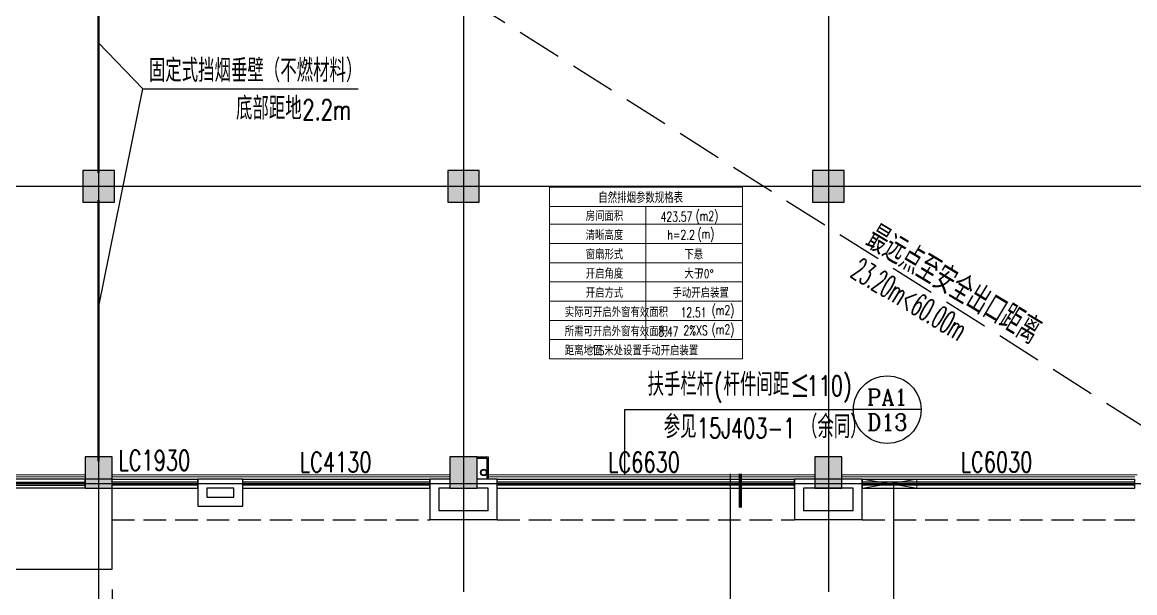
# Model space of a CAD drawing. Extents: x 1738711 to 2346805, y 1189731 to 2516152.
# Drawn here: x 1973497 to 1998192, y 1683605 to 1696268 of the extents above; entities that cross this region are included whole.
import ezdxf
from ezdxf.enums import TextEntityAlignment as Align

# ---------------------------------------------------------------- set-up
doc = ezdxf.new("R2010")
doc.units = 0
doc.header["$LTSCALE"] = 1000
doc.header["$MEASUREMENT"] = 0
doc.linetypes.add('DASH', pattern=[0.35, 0.25, -0.1])
doc.linetypes.add('复件 140224通州运河二期售楼部条件图_t3$0$X-ME SHAFT SH$0$X-B2$0$WATER_LINE', pattern=[0])
for name, color, linetype, lineweight in [('_0', 7, 'Continuous', 25), ('H_Z', 4, 'Continuous', 13), ('栏杆', 6, 'Continuous', 15)]:
    doc.layers.add(name, color=color, linetype=linetype, lineweight=lineweight)
for name, color, linetype in [('A-Detl-Thin', 1, 'Continuous'), ('COLUMN', 9, 'Continuous'), ('DIM_IDEN', 3, 'Continuous'), ('DIM_LEAD', 3, 'Continuous'), ('DOTE', 1, 'Continuous'), ('PUB_DIM', 3, 'Continuous'), ('PUB_HATCH', 8, 'Continuous'), ('PUB_TEXT', 7, 'Continuous'), ('WALL', 40, 'Continuous'), ('WINDOW', 144, 'Continuous'), ('WINDOW_TEXT', 7, 'Continuous'), ('YS', 6, 'Continuous'), ('文字', 6, 'Continuous'), ('疏散距离', 211, 'DASH'), ('看线', 8, 'Continuous'), ('面层', 6, 'Continuous')]:
    doc.layers.add(name, color=color, linetype=linetype)
doc.styles.add('_TCH_DIM', font='SIMPLEX', dxfattribs={"bigfont": 'GBCBIG'})
doc.styles.add('_TCH_DIM_T3', font='SIMPLEX', dxfattribs={"width": 0.705882, "bigfont": 'GBCBIG'})
doc.styles.add('_TCH_LABEL', font='COMPLEX', dxfattribs={"bigfont": 'GBCBIG'})
doc.styles.add('_TCH_WINDOW', font='SIMPLEX', dxfattribs={"height": 3.5, "bigfont": 'GBCBIG'})
doc.styles.add('HZ', font='rs', dxfattribs={"bigfont": 'hztxt'})
doc.styles.get("Standard").update_dxf_attribs({"font": 'gbenor.shx', "bigfont": 'gbcbig.shx'})
doc.styles.add('黑体', font='simhei_0.ttf', dxfattribs={"width": 0.9})
doc.dimstyles.new('_TCH_ARCH&&150', dxfattribs={"dimtxt": 446.25, "dimasz": 150, "dimexe": 375, "dimexo": 450, "dimgap": 189.375, "dimtad": 1, "dimdec": 0, "dimzin": 0, "dimdsep": 46, "dimtxsty": '_TCH_DIM_T3', "dimblk": 'ARCHTICK', "dimcen": 0.09, "dimclrt": 7, "dimazin": 2, "dimtfac": 1, "dimtdec": 0, "dimtix": 1, "dimtmove": 2, "dimatfit": 3, "dimfxl": 1, "dimtolj": 1, "dimtzin": 0, "dimarcsym": 0})

# ---------------------------------------------------------------- blocks, each defined once
blk = doc.blocks.new('A$C68B42598')
at = {"layer": 'YS'}
for radius in [70, 60]:
    blk.add_circle((70, 70), radius, dxfattribs=at)
blk = doc.blocks.new('hreahaerheh')
at = {"layer": 'YS'}
blk.add_blockref('A$C68B42598', (1974065, 1888439), dxfattribs=at)
blk = doc.blocks.new('jtrsjhtrh')
at = {"layer": 'A-Detl-Thin', "const_width": 20}
blk.add_lwpolyline([(397699, 368025), (397899, 368025), (397899, 366825), (397699, 366825)], close=True, dxfattribs=at)
for points in [[(397899, 366825), (397699, 368025)], [(397699, 366825), (397899, 368025)]]:
    blk.add_lwpolyline(points, dxfattribs=at)
blk = doc.blocks.new('_ArchTick')
at = {"color": 0, "linetype": 'ByBlock', "const_width": 0.4}
blk.add_lwpolyline([(-0.5, -0.5), (0.5, 0.5)], dxfattribs=at)
blk = doc.blocks.new('*D3322')
at = {"layer": 'Defpoints', "color": 0, "transparency": 16777216}
for p in [(1967092, 1684125), (1975192, 1684125), (1975192, 1682694)]:
    blk.add_point(p, dxfattribs=at)
at = {"layer": 'PUB_DIM', "color": 0, "lineweight": -2, "transparency": 16777216}
for p, q in [((1967092, 1683675), (1967092, 1682319)), ((1975192, 1683675), (1975192, 1682319)), ((1967092, 1682694), (1975192, 1682694))]:
    blk.add_line(p, q, dxfattribs=at)
at = {"layer": 'PUB_DIM', "color": 0, "lineweight": -2, "transparency": 16777216, "xscale": 150, "yscale": 150, "zscale": 150, "rotation": 180}
blk.add_blockref('_ArchTick', (1967092, 1682694), dxfattribs=at)
at = {"layer": 'PUB_DIM', "color": 0, "lineweight": -2, "transparency": 16777216, "xscale": 150, "yscale": 150, "zscale": 150}
blk.add_blockref('_ArchTick', (1975192, 1682694), dxfattribs=at)
at = {"layer": 'PUB_DIM', "color": 7, "transparency": 16777216, "insert": (1971142, 1683107), "char_height": 446.2, "attachment_point": 5, "style": '_TCH_DIM_T3'}
blk.add_mtext('\\A1;8100', dxfattribs=at)
blk = doc.blocks.new('*D3323')
at = {"layer": 'Defpoints', "color": 0, "transparency": 16777216}
for p in [(1975192, 1684125), (1975492, 1684125), (1975492, 1682694)]:
    blk.add_point(p, dxfattribs=at)
at = {"layer": 'PUB_DIM', "color": 0, "lineweight": -2, "transparency": 16777216}
for p, q in [((1975192, 1683675), (1975192, 1682319)), ((1975492, 1683675), (1975492, 1682319)), ((1975192, 1682694), (1975042, 1682694)), ((1975192, 1682694), (1975492, 1682694)), ((1975492, 1682694), (1975642, 1682694))]:
    blk.add_line(p, q, dxfattribs=at)
at = {"layer": 'PUB_DIM', "color": 0, "lineweight": -2, "transparency": 16777216, "xscale": 150, "yscale": 150, "zscale": 150}
blk.add_blockref('_ArchTick', (1975192, 1682694), dxfattribs=at)
at = {"layer": 'PUB_DIM', "color": 0, "lineweight": -2, "transparency": 16777216, "xscale": 150, "yscale": 150, "zscale": 150, "rotation": 180}
blk.add_blockref('_ArchTick', (1975492, 1682694), dxfattribs=at)
at = {"layer": 'PUB_DIM', "color": 7, "transparency": 16777216, "insert": (1975342, 1683107), "char_height": 446.2, "attachment_point": 5, "style": '_TCH_DIM_T3'}
blk.add_mtext('\\A1;300', dxfattribs=at)
blk = doc.blocks.new('$TCHSYS$WIN2D')
for p, q in [((-0.5, 0.5), (0.5, 0.5)), ((-0.5, 0.5), (-0.5, -0.5)), ((0.5, 0.5), (0.5, -0.5)), ((0.5, 0.1667), (-0.5, 0.1667)), ((0.5, -0.1667), (-0.5, -0.1667)), ((-0.5, -0.5), (0.5, -0.5))]:
    blk.add_line(p, q)
blk = doc.blocks.new('_FZH')
blk.add_lwpolyline([(-0.5, -0.5), (0.5, -0.5), (0.5, 0.5), (-0.5, 0.5)], close=True)
at = {"layer": 'PUB_HATCH'}
blk.add_solid([(-0.5, -0.5), (0.5, -0.5), (-0.5, 0.5), (0.5, 0.5)], dxfattribs=at)

msp = doc.modelspace()

# ---------------------------------------------------------------- linework, layer by layer
at = {"layer": 'DIM_IDEN'}
for p, q in [((1986873.3, 1687669.9), (1991948.4, 1687669.9)), ((1986873.3, 1686225.4), (1986873.3, 1687669.9)), ((1993448.4, 1687669.9), (1991948.4, 1687669.9)), ((1989212.9, 1686247.2), (1989212.9, 1673934.1))]:
    msp.add_line(p, q, dxfattribs=at)
msp.add_lwpolyline([(1986873.3, 1686225.4, 1), (1986873.3, 1686225.4, 1)], format="xyb", close=True, dxfattribs=at)
at = {"layer": 'DIM_IDEN', "const_width": 75}
msp.add_lwpolyline([(1989437.9, 1686247.2), (1989437.9, 1685497.2)], dxfattribs=at)
at = {"layer": 'DIM_IDEN'}
msp.add_circle((1992698.4, 1687669.9), 750, dxfattribs=at)
at = {"layer": 'DIM_LEAD'}
for p, q in [((1975191.9, 1695813.2), (1976176.1, 1694787)), ((1975191.9, 1689933.1), (1976176.1, 1694787)), ((1976176.1, 1694787), (1980953.7, 1694787)), ((1992834.3, 1686030.4), (1992834.3, 1676751.7))]:
    msp.add_line(p, q, dxfattribs=at)
at = {"layer": 'DOTE'}
for p, q in [((1975191.9, 1721249.3), (1975191.9, 1683625.4)), ((1983291.9, 1721249.3), (1983291.9, 1683625.4)), ((1991391.9, 1721249.3), (1991391.9, 1683625.4)), ((2001891.9, 1692625.4), (1919991.9, 1692625.4)), ((2001891.9, 1686025.4), (1919991.9, 1686025.4))]:
    msp.add_line(p, q, dxfattribs=at)
at = {"layer": 'H_Z'}
for p, q in [((1985202.4, 1692606.9), (1985202.4, 1688796.9)), ((1989481.4, 1692606.9), (1985202.4, 1692606.9)), ((1989481.4, 1688796.9), (1989481.4, 1692606.9)), ((1989481.4, 1692180.3), (1985202.4, 1692180.3)), ((1987341.9, 1692180.3), (1987341.9, 1689223.5)), ((1989481.4, 1691783.5), (1985202.4, 1691783.5)), ((1989481.4, 1691356.9), (1985202.4, 1691356.9)), ((1989481.4, 1690930.2), (1985202.4, 1690930.2)), ((1989481.4, 1690503.5), (1985202.4, 1690503.5)), ((1989481.4, 1690076.9), (1985202.4, 1690076.9)), ((1989481.4, 1689650.2), (1985202.4, 1689650.2)), ((1989481.4, 1689223.5), (1985202.4, 1689223.5)), ((1989481.4, 1688796.9), (1985202.4, 1688796.9))]:
    msp.add_line(p, q, dxfattribs=at)
at = {"layer": 'WALL', "linetype": '复件 140224通州运河二期售楼部条件图_t3$0$X-ME SHAFT SH$0$X-B2$0$WATER_LINE'}
for p, q in [((1975491.9, 1686125.4), (1974891.9, 1686125.4)), ((1974891.9, 1686125.4), (1974891.9, 1685925.4)), ((1974891.9, 1685925.4), (1975491.9, 1685925.4)), ((1975491.9, 1685925.4), (1975491.9, 1686125.4)), ((1977491.9, 1686125.4), (1977391.9, 1686125.4)), ((1977391.9, 1686125.4), (1977391.9, 1685925.4)), ((1977391.9, 1685925.4), (1977391.9, 1685525.4)), ((1978291.9, 1686125.4), (1977491.9, 1686125.4)), ((1977591.9, 1685925.4), (1977591.9, 1685725.4)), ((1978191.9, 1685925.4), (1977591.9, 1685925.4)), ((1978191.9, 1685725.4), (1978191.9, 1685925.4)), ((1978391.9, 1686125.4), (1978291.9, 1686125.4)), ((1978391.9, 1685925.4), (1978391.9, 1686125.4)), ((1978391.9, 1685525.4), (1978391.9, 1685925.4)), ((1982641.9, 1686125.4), (1982541.9, 1686125.4)), ((1982541.9, 1686125.4), (1982541.9, 1685925.4)), ((1982541.9, 1685925.4), (1982541.9, 1685225.4)), ((1982991.9, 1686125.4), (1982641.9, 1686125.4)), ((1982741.9, 1685925.4), (1982741.9, 1685425.4)), ((1982991.9, 1685925.4), (1982741.9, 1685925.4)), ((1983941.9, 1686125.4), (1983591.9, 1686125.4)), ((1983841.9, 1685925.4), (1983591.9, 1685925.4)), ((1983841.9, 1685425.4), (1983841.9, 1685925.4)), ((1984041.9, 1686125.4), (1983941.9, 1686125.4)), ((1984041.9, 1685925.4), (1984041.9, 1686125.4)), ((1984041.9, 1685225.4), (1984041.9, 1685925.4)), ((1990741.9, 1686125.4), (1990641.9, 1686125.4)), ((1990641.9, 1686125.4), (1990641.9, 1685925.4)), ((1990641.9, 1685925.4), (1990641.9, 1685225.4)), ((1992041.9, 1686125.4), (1990741.9, 1686125.4)), ((1990841.9, 1685925.4), (1990841.9, 1685425.4)), ((1991941.9, 1685925.4), (1990841.9, 1685925.4)), ((1991941.9, 1685425.4), (1991941.9, 1685925.4)), ((1992141.9, 1686125.4), (1992041.9, 1686125.4)), ((1992141.9, 1685925.4), (1992141.9, 1686125.4)), ((1992141.9, 1685225.4), (1992141.9, 1685925.4)), ((1977591.9, 1685725.4), (1978191.9, 1685725.4)), ((1977391.9, 1685525.4), (1978391.9, 1685525.4)), ((1983841.9, 1685425.4), (1982741.9, 1685425.4)), ((1991941.9, 1685425.4), (1990841.9, 1685425.4)), ((1984041.9, 1685225.4), (1982541.9, 1685225.4)), ((1992141.9, 1685225.4), (1990641.9, 1685225.4))]:
    msp.add_line(p, q, dxfattribs=at)
at = {"layer": 'WALL'}
msp.add_lwpolyline([(1966791.9, 1685925.4), (1966791.9, 1684125.4), (1975491.9, 1684125.4), (1975491.9, 1685925.4)], dxfattribs=at)
at = {"layer": 'WINDOW', "color": 4, "linetype": 'DASH', "ltscale": 2, "const_width": 50}
for points in [[(1975191.9, 1698925.4), (1975191.9, 1692925.4)], [(1975191.9, 1692325.4), (1975191.9, 1686525.4)]]:
    msp.add_lwpolyline(points, dxfattribs=at)
at = {"layer": '栏杆'}
for points in [[(1974891.9, 1686225.4), (1967391.9, 1686225.4)], [(1974891.9, 1686175.4), (1967391.9, 1686175.4)], [(1975491.9, 1686225.4), (1982991.9, 1686225.4)], [(1975491.9, 1686175.4), (1982991.9, 1686175.4)], [(1991091.9, 1686225.4), (1983841.9, 1686225.4)], [(1991091.9, 1686175.4), (1983841.9, 1686175.4)], [(1991691.9, 1686225.4), (1998241.9, 1686225.4)], [(1991691.9, 1686175.4), (1998191.9, 1686175.4)]]:
    msp.add_lwpolyline(points, dxfattribs=at)
at = {"layer": '疏散距离', "ltscale": 4}
msp.add_lwpolyline([(1999591.9, 1686525.4), (1979991.9, 1698925.4)], dxfattribs=at)
at = {"layer": '看线', "linetype": 'DASH', "ltscale": 2}
for p, q in [((1975491.9, 1685225.4), (1982541.9, 1685225.4)), ((1984041.9, 1685225.4), (1990641.9, 1685225.4)), ((1992141.9, 1685225.4), (1998191.9, 1685225.4))]:
    msp.add_line(p, q, dxfattribs=at)
at = {"layer": '面层', "color": 144}
for points in [[(1983591.9, 1686625.4), (1983841.9, 1686625.4), (1983841.9, 1686125.4)], [(1983591.9, 1686595.4), (1983811.9, 1686595.4), (1983811.9, 1686125.4)]]:
    msp.add_lwpolyline(points, dxfattribs=at)

# ---------------------------------------------------------------- block references
at = {"rotation": 90}
msp.add_blockref('jtrsjhtrh', (2360177.4, 1288226.6), dxfattribs=at)
at = {"layer": '_0'}
msp.add_blockref('hreahaerheh', (9607.3, -202233.7), dxfattribs=at)
at = {"layer": 'COLUMN', "linetype": '复件 140224通州运河二期售楼部条件图_t3$0$X-ME SHAFT SH$0$X-B2$0$WATER_LINE'}
for p, xscale, yscale, zscale in [((1975191.9, 1692625.4), 700, 700, 700), ((1983291.9, 1692625.4), 700, 700, 700), ((1991391.9, 1692625.4), 700, 700, 700), ((1975191.9, 1686275.4), 600, 700.0000004211906, 700.0000004211906), ((1983291.9, 1686275.4), 600, 700.0000004211906, 700.0000004211906), ((1991391.9, 1686275.4), 600, 700.0000004211906, 700.0000004211906)]:
    msp.add_blockref('_FZH', p, dxfattribs=dict(at, xscale=xscale, yscale=yscale, zscale=zscale))
at = {"layer": 'WINDOW', "linetype": '复件 140224通州运河二期售楼部条件图_t3$0$X-ME SHAFT SH$0$X-B2$0$WATER_LINE'}
ref = msp.add_blockref('$TCHSYS$WIN2D', (1976441.9, 1686025.4), dxfattribs=dict(at, xscale=-1900, yscale=200, zscale=-1900, rotation=179.9999999999884))
ref.add_attrib('A', 'LC1930', (1975631.9, 1686322.1), dxfattribs={"layer": 'WINDOW_TEXT', "linetype": '复件 140224通州运河二期售楼部条件图_t3$0$X-ME SHAFT SH$0$X-B2$0$WATER_LINE', "ltscale": 0.5, "height": 446.25, "rotation": 360, "style": '_TCH_WINDOW', "width": 0.705882})
ref = msp.add_blockref('$TCHSYS$WIN2D', (1980466.9, 1686025.4), dxfattribs=dict(at, xscale=-4150, yscale=200, zscale=-4150, rotation=179.9999999999878))
ref.add_attrib('A', 'LC4130', (1979656.9, 1686281.1), dxfattribs={"layer": 'WINDOW_TEXT', "linetype": '复件 140224通州运河二期售楼部条件图_t3$0$X-ME SHAFT SH$0$X-B2$0$WATER_LINE', "ltscale": 0.5, "height": 446.25, "rotation": 360, "style": '_TCH_WINDOW', "width": 0.705882})
ref = msp.add_blockref('$TCHSYS$WIN2D', (1987341.9, 1686025.4), dxfattribs=dict(at, xscale=-6600, yscale=200, zscale=-6600, rotation=179.9999999999882))
ref.add_attrib('A', 'LC6630', (1986501.9, 1686280.3), dxfattribs={"layer": 'WINDOW_TEXT', "linetype": '复件 140224通州运河二期售楼部条件图_t3$0$X-ME SHAFT SH$0$X-B2$0$WATER_LINE', "ltscale": 0.5, "height": 446.25, "rotation": 360, "style": '_TCH_WINDOW', "width": 0.705882})
ref = msp.add_blockref('$TCHSYS$WIN2D', (1995166.9, 1686025.4), dxfattribs=dict(at, xscale=-6050, yscale=200, zscale=-6050, rotation=179.999999999987))
ref.add_attrib('A', 'LC6030', (1994326.9, 1686283.1), dxfattribs={"layer": 'WINDOW_TEXT', "linetype": '复件 140224通州运河二期售楼部条件图_t3$0$X-ME SHAFT SH$0$X-B2$0$WATER_LINE', "ltscale": 0.5, "height": 446.25, "rotation": 360, "style": '_TCH_WINDOW', "width": 0.705882})
at = {"layer": 'WINDOW', "linetype": '复件 140224通州运河二期售楼部条件图_t3$0$X-ME SHAFT SH$0$X-B2$0$WATER_LINE', "xscale": 7499.999984021764, "yscale": 200, "zscale": 7499.999984021764, "rotation": 179.9999999999901}
msp.add_blockref('$TCHSYS$WIN2D', (1971141.9, 1686025.4), dxfattribs=at)

# ---------------------------------------------------------------- texts
at = {"layer": 'DIM_LEAD', "color": 7, "style": '_TCH_DIM'}
msp.add_text('最远点至安全出口距离', height=600, rotation=329.06212, dxfattribs=at).set_placement((1992166.4, 1691306.3))
at = {"layer": 'H_Z', "width": 0.7}
for s, style, p in [('自然排烟参数规格表', '黑体', (1986283.2, 1692279)), ('(m2)', 'HZ', (1988446, 1691862.6)), ('h=2.2', 'HZ', (1987820.2, 1691443.3)), ('(m)', 'HZ', (1988487.8, 1691467.2)), ('(m2)', 'HZ', (1988803.2, 1689771.2)), ('2%%%XS', 'HZ', (1988174.1, 1689322.8)), ('(m2)', 'HZ', (1988803.2, 1689344.5))]:
    msp.add_text(s, height=213.33, rotation=0, dxfattribs=dict(at, style=style)).set_placement(p)
at = {"layer": 'H_Z'}
for s, height, p in [('房间面积', 208.34, (1986004.4, 1691859.5)), ('清晰高度', 208.34, (1986004.4, 1691432.9)), ('窗扇形式', 208.34, (1986004.4, 1691006.2)), ('下悬', 208.34, (1988193.4, 1691006.2)), ('开启角度', 208.34, (1986004.4, 1690579.5)), ('大于', 208.34, (1988193.4, 1690579.5)), ('70', 216, (1988496.7, 1690579.5)), ('°', 208.3, (1988748.7, 1690579.5)), ('开启方式', 208.34, (1986004.4, 1690152.9)), ('手动开启装置', 208.34, (1987931.5, 1690152.9)), ('实际可开启外窗有效面积', 208.34, (1985539.2, 1689726.2)), ('所需可开启外窗有效面积', 208.34, (1985539.2, 1689299.5)), ('距离地面', 208.34, (1985541.1, 1688872.9)), ('1.5', 216, (1986147.8, 1688872.9)), ('米处设置手动开启装置', 208.34, (1986417.8, 1688872.9))]:
    msp.add_text(s, height=height, dxfattribs=at).set_placement(p)
at = {"layer": 'H_Z', "color": 1, "style": 'HZ', "width": 0.7}
for s, p in [('423.57', (1987667.8, 1691844.1)), ('12.51', (1988111, 1689720)), ('8.47', (1987616, 1689293.3))]:
    msp.add_text(s, height=213.33, rotation=0, dxfattribs=at).set_placement(p)
at = {"layer": 'PUB_TEXT', "color": 7, "style": '_TCH_DIM'}
for s, height, p in [('固定式挡烟垂壁（不燃材料）', 506.383, (1976307.4, 1694944.5)), ('底部距地', 506.38, (1978241.8, 1694104.5)), ('扶手栏杆', 506.38, (1987378.3, 1687976.1)), ('杆件间距≤', 506.38, (1989062.8, 1687976.1)), ('参见', 506.38, (1987736, 1687037.6)), ('（余同）', 506.38, (1990783.2, 1687037.6))]:
    msp.add_text(s, height=height, dxfattribs=at).set_placement(p)
at = {"layer": 'PUB_TEXT', "color": 7, "style": '_TCH_DIM', "width": 0.705882}
for s, height, p in [('2.2m', 446.25, (1979716.2, 1694104.5)), ('(', 446.2, (1988852.8, 1687976.1)), ('110)', 446.25, (1990905.9, 1687976.1)), ('15J403-1', 446.25, (1988473.2, 1687037.6))]:
    msp.add_text(s, height=height, dxfattribs=at).set_placement(p)
at = {"layer": 'PUB_TEXT', "color": 7, "style": '_TCH_LABEL'}
for s, height, p, p2 in [('PA1', 362.28, (1992249.9, 1687765.4), (1993146.9, 1687765.4)), ('D13', 366.2, (1992253.7, 1687208.6), (1993143.1, 1687208.6))]:
    msp.add_text(s, height=height, dxfattribs=at).set_placement(p, p2, align=Align.FIT)
at = {"layer": '文字', "style": '_TCH_DIM_T3', "width": 0.49827}
msp.add_text('23.20m<60.00m', height=500, rotation=329.06212, dxfattribs=at).set_placement((1991855.7, 1690630.4))

# ---------------------------------------------------------------- dimensions: what is measured, and where the dimension line sits
at = {"layer": 'PUB_DIM'}
for p1, p2, picture, middle in [((1967091.9, 1684125.4), (1975191.9, 1684125.4), '*D3322', (1971141.9, 1683106.7)), ((1975191.9, 1684125.4), (1975491.9, 1684125.4), '*D3323', (1975341.9, 1683106.7))]:
    dim = msp.add_aligned_dim(p1=p1, p2=p2, distance=-1431.2, dimstyle='_TCH_ARCH&&150', dxfattribs=at)
    dim.commit()
    dim.dimension.update_dxf_attribs({"geometry": picture, "text_midpoint": middle})

doc.saveas('drawing.dxf')
